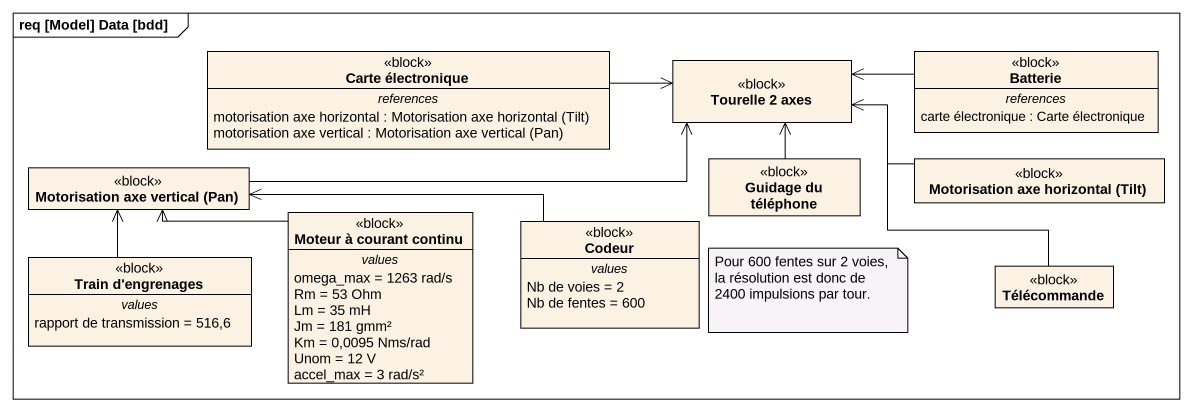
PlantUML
@startuml
mainframe req [Model] Data [bdd]
hide circle
hide empty members
class "Carte électronique" as Carte_électronique <<block>> {
  -- references --
  {field} motorisation axe horizontal : Motorisation axe horizontal (Tilt)
  {field} motorisation axe vertical : Motorisation axe vertical (Pan)
}
class "Tourelle 2 axes" as Tourelle_2_axes <<block>>
class Batterie <<block>> {
  -- references --
  carte électronique : Carte électronique
}
class "Motorisation axe vertical (Pan)" as Motorisation_axe_vertical <<block>>
class "Guidage du téléphone" as Guidage_du_téléphone <<block>>
class "Motorisation axe horizontal (Tilt)" as Motorisation_axe_horizontal <<block>>
class "Moteur à courant continu" as Moteur_à_courant_continu <<block>> {
  -- values --
  omega_max = 1263 rad/s
  Rm = 53 Ohm
  Lm = 35 mH
  Jm = 181 gmm²
  Km = 0,0095 Nms/rad
  Unom = 12 V
  accel_max = 3 rad/s²
}
class Codeur <<block>> {
  -- values --
  Nb de voies = 2
  Nb de fentes = 600
}
class "Train d'engrenages" as Train_d_engrenages <<block>> {
  -- values --
  rapport de transmission = 516,6
}
class Télécommande <<block>>
Carte_électronique -right-> Tourelle_2_axes
Batterie -left-> Tourelle_2_axes
Motorisation_axe_vertical -right-> Tourelle_2_axes
Guidage_du_téléphone -up-> Tourelle_2_axes
Motorisation_axe_horizontal -left-> Tourelle_2_axes
Moteur_à_courant_continu -left-> Motorisation_axe_vertical
Codeur -left-> Motorisation_axe_vertical
Train_d_engrenages -up-> Motorisation_axe_vertical
Télécommande -up-> Tourelle_2_axes
note as N1
  Pour 600 fentes sur 2 voies,
  la résolution est donc de
  2400 impulsions par tour.
end note
@enduml
